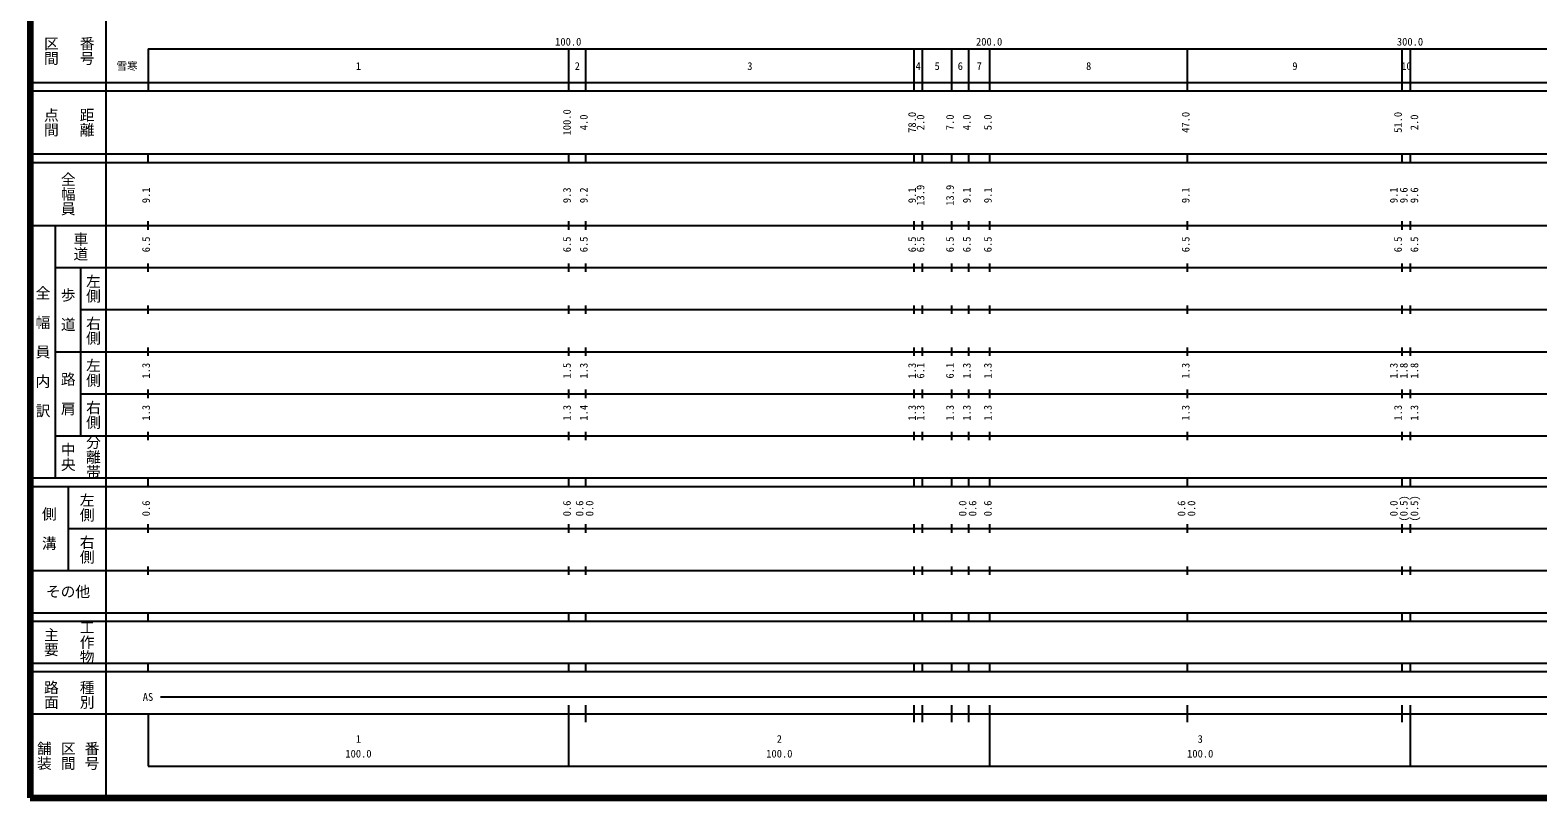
# Model space of a CAD drawing. Units: millimetres on the paper, enlarged 1000 times. Extents: x 40000 to 680000, y 20000 to 380000.
# Drawn here: x 40000 to 398218, y 20000 to 202409 of the extents above; entities that cross this region are included whole.
import ezdxf
from ezdxf.enums import TextEntityAlignment as Align

# ---------------------------------------------------------------- set-up
doc = ezdxf.new("R2010")
doc.units = ezdxf.units.MM
doc.header["$LTSCALE"] = 1000
doc.layers.add('M-TTL', color=2, linetype='Continuous', lineweight=140)
doc.layers.add('M-TTL-BAND', color=7, linetype='Continuous', lineweight=25)
doc.styles.add('@ＭＳ ゴシック', font='')
doc.styles.add('ＭＳ ゴシック', font='')
doc.styles.get('@ＭＳ ゴシック').set_extended_font_data('@MS Gothic')
doc.styles.get('ＭＳ ゴシック').set_extended_font_data('MS Gothic')

msp = doc.modelspace()

# ---------------------------------------------------------------- linework, layer by layer
at = {"layer": 'M-TTL'}
for p, q in [((40000, 380000), (40000, 20000)), ((40000, 20000), (680000, 20000))]:
    msp.add_line(p, q, dxfattribs=at)
at = {"layer": 'M-TTL-BAND'}
for p, q in [((58000, 370000), (58000, 20000)), ((68000, 198000), (579000, 198000)), ((68000, 198000), (68000, 188000)), ((168000, 188000), (168000, 198000)), ((172000, 188000), (172000, 198000)), ((250000, 188000), (250000, 198000)), ((252000, 188000), (252000, 198000)), ((259000, 188000), (259000, 198000)), ((263000, 188000), (263000, 198000)), ((268000, 188000), (268000, 198000)), ((315000, 188000), (315000, 198000)), ((366000, 188000), (366000, 198000)), ((368000, 188000), (368000, 198000)), ((40000, 190000), (579000, 190000)), ((40000, 188000), (579000, 188000)), ((40000, 173000), (579000, 173000)), ((68000, 171000), (68000, 173000)), ((168000, 171000), (168000, 173000)), ((172000, 171000), (172000, 173000)), ((250000, 171000), (250000, 173000)), ((252000, 171000), (252000, 173000)), ((259000, 171000), (259000, 173000)), ((263000, 171000), (263000, 173000)), ((268000, 171000), (268000, 173000)), ((315000, 171000), (315000, 173000)), ((366000, 171000), (366000, 173000)), ((368000, 171000), (368000, 173000)), ((40000, 171000), (579000, 171000)), ((40000, 156000), (579000, 156000)), ((46000, 96000), (46000, 156000)), ((68000, 155000), (68000, 157000)), ((168000, 155000), (168000, 157000)), ((172000, 155000), (172000, 157000)), ((250000, 155000), (250000, 157000)), ((252000, 155000), (252000, 157000)), ((259000, 155000), (259000, 157000)), ((263000, 155000), (263000, 157000)), ((268000, 155000), (268000, 157000)), ((315000, 155000), (315000, 157000)), ((366000, 155000), (366000, 157000)), ((368000, 155000), (368000, 157000)), ((68000, 145000), (68000, 147000)), ((168000, 145000), (168000, 147000)), ((172000, 145000), (172000, 147000)), ((250000, 145000), (250000, 147000)), ((252000, 145000), (252000, 147000)), ((259000, 145000), (259000, 147000)), ((263000, 145000), (263000, 147000)), ((268000, 145000), (268000, 147000)), ((315000, 145000), (315000, 147000)), ((366000, 145000), (366000, 147000)), ((368000, 145000), (368000, 147000)), ((46000, 146000), (579000, 146000)), ((52000, 146000), (52000, 106000)), ((68000, 135000), (68000, 137000)), ((168000, 135000), (168000, 137000)), ((172000, 135000), (172000, 137000)), ((250000, 135000), (250000, 137000)), ((252000, 135000), (252000, 137000)), ((259000, 135000), (259000, 137000)), ((263000, 135000), (263000, 137000)), ((268000, 135000), (268000, 137000)), ((315000, 135000), (315000, 137000)), ((366000, 135000), (366000, 137000)), ((368000, 135000), (368000, 137000)), ((52000, 136000), (579000, 136000)), ((46000, 126000), (579000, 126000)), ((68000, 125000), (68000, 127000)), ((168000, 125000), (168000, 127000)), ((172000, 125000), (172000, 127000)), ((250000, 125000), (250000, 127000)), ((252000, 125000), (252000, 127000)), ((259000, 125000), (259000, 127000)), ((263000, 125000), (263000, 127000)), ((268000, 125000), (268000, 127000)), ((315000, 125000), (315000, 127000)), ((366000, 125000), (366000, 127000)), ((368000, 125000), (368000, 127000)), ((52000, 116000), (579000, 116000)), ((68000, 115000), (68000, 117000)), ((168000, 115000), (168000, 117000)), ((172000, 115000), (172000, 117000)), ((250000, 115000), (250000, 117000)), ((252000, 115000), (252000, 117000)), ((259000, 115000), (259000, 117000)), ((263000, 115000), (263000, 117000)), ((268000, 115000), (268000, 117000)), ((315000, 115000), (315000, 117000)), ((366000, 115000), (366000, 117000)), ((368000, 115000), (368000, 117000)), ((46000, 106000), (579000, 106000)), ((68000, 105000), (68000, 107000)), ((168000, 105000), (168000, 107000)), ((172000, 105000), (172000, 107000)), ((250000, 105000), (250000, 107000)), ((252000, 105000), (252000, 107000)), ((259000, 105000), (259000, 107000)), ((263000, 105000), (263000, 107000)), ((268000, 105000), (268000, 107000)), ((315000, 105000), (315000, 107000)), ((366000, 105000), (366000, 107000)), ((368000, 105000), (368000, 107000)), ((40000, 96000), (579000, 96000)), ((40000, 94000), (579000, 94000)), ((49000, 94000), (49000, 74000)), ((68000, 94000), (68000, 96000)), ((168000, 94000), (168000, 96000)), ((172000, 94000), (172000, 96000)), ((250000, 94000), (250000, 96000)), ((252000, 94000), (252000, 96000)), ((259000, 94000), (259000, 96000)), ((263000, 94000), (263000, 96000)), ((268000, 94000), (268000, 96000)), ((315000, 94000), (315000, 96000)), ((366000, 94000), (366000, 96000)), ((368000, 94000), (368000, 96000)), ((49000, 84000), (579000, 84000)), ((68000, 83000), (68000, 85000)), ((168000, 83000), (168000, 85000)), ((172000, 83000), (172000, 85000)), ((250000, 83000), (250000, 85000)), ((252000, 83000), (252000, 85000)), ((259000, 83000), (259000, 85000)), ((263000, 83000), (263000, 85000)), ((268000, 83000), (268000, 85000)), ((315000, 83000), (315000, 85000)), ((366000, 83000), (366000, 85000)), ((368000, 83000), (368000, 85000)), ((40000, 74000), (579000, 74000)), ((68000, 73000), (68000, 75000)), ((168000, 73000), (168000, 75000)), ((172000, 73000), (172000, 75000)), ((250000, 73000), (250000, 75000)), ((252000, 73000), (252000, 75000)), ((259000, 73000), (259000, 75000)), ((263000, 73000), (263000, 75000)), ((268000, 73000), (268000, 75000)), ((315000, 73000), (315000, 75000)), ((366000, 73000), (366000, 75000)), ((368000, 73000), (368000, 75000)), ((40000, 64000), (579000, 64000)), ((40000, 62000), (579000, 62000)), ((68000, 62000), (68000, 64000)), ((168000, 62000), (168000, 64000)), ((172000, 62000), (172000, 64000)), ((250000, 62000), (250000, 64000)), ((252000, 62000), (252000, 64000)), ((259000, 62000), (259000, 64000)), ((263000, 62000), (263000, 64000)), ((268000, 62000), (268000, 64000)), ((315000, 62000), (315000, 64000)), ((366000, 62000), (366000, 64000)), ((368000, 62000), (368000, 64000)), ((40000, 52000), (579000, 52000)), ((68000, 50000), (68000, 52000)), ((168000, 50000), (168000, 52000)), ((172000, 50000), (172000, 52000)), ((250000, 50000), (250000, 52000)), ((252000, 50000), (252000, 52000)), ((259000, 50000), (259000, 52000)), ((263000, 50000), (263000, 52000)), ((268000, 50000), (268000, 52000)), ((315000, 50000), (315000, 52000)), ((366000, 50000), (366000, 52000)), ((368000, 50000), (368000, 52000)), ((40000, 50000), (579000, 50000)), ((71000, 44000), (565000, 44000)), ((40000, 40000), (579000, 40000)), ((68000, 40000), (68000, 27500)), ((168000, 27500), (168000, 42000)), ((172000, 38000), (172000, 42000)), ((250000, 38000), (250000, 42000)), ((252000, 38000), (252000, 42000)), ((259000, 38000), (259000, 42000)), ((263000, 38000), (263000, 42000)), ((268000, 27500), (268000, 42000)), ((315000, 38000), (315000, 42000)), ((366000, 38000), (366000, 42000)), ((368000, 27500), (368000, 42000)), ((68000, 27500), (579000, 27500))]:
    msp.add_line(p, q, dxfattribs=at)

# ---------------------------------------------------------------- texts
at = {"layer": 'M-TTL-BAND', "style": '@ＭＳ ゴシック'}
for s, p in [('区間', (45000, 197500)), ('番号', (53500, 197500)), ('点間', (45000, 180500)), ('距離', (53500, 180500)), ('全幅員', (49000, 163500)), ('車道', (52000, 151000)), ('左側', (55000, 141000)), ('全\u3000幅\u3000員\u3000内\u3000訳', (43000, 126000)), ('歩\u3000道', (49000, 136000)), ('右側', (55000, 131000)), ('左側', (55000, 121000)), ('路\u3000肩', (49000, 116000)), ('右側', (55000, 111000)), ('中央', (49000, 101000)), ('分離帯', (55000, 101000)), ('左側', (53500, 89000)), ('側\u3000溝', (44500, 84000)), ('右側', (53500, 79000)), ('工作物', (53500, 57000)), ('主要', (45000, 57000)), ('路面', (45000, 44500)), ('種別', (53500, 44500)), ('舗装', (43333, 30000)), ('区間', (49000, 30000)), ('番号', (54667, 30000))]:
    msp.add_text(s, height=2566, rotation=270, dxfattribs=at).set_placement(p, align=Align.MIDDLE_CENTER)
at = {"layer": 'M-TTL-BAND', "style": 'ＭＳ ゴシック'}
for s, p in [('100.0', (167844, 198195)), ('200.0', (267844, 198195)), ('300.0', (367844, 198195)), ('雪寒', (63024, 192405)), ('1', (118000, 192405)), ('2', (170000, 192405)), ('3', (211000, 192405)), ('4', (251000, 192405)), ('5', (255500, 192405)), ('6', (261000, 192405)), ('7', (265500, 192405)), ('8', (291500, 192405)), ('9', (340500, 192405)), ('10', (367000, 192405)), ('AS', (68000, 42500)), ('1', (118000, 32523)), ('2', (218000, 32523)), ('3', (318000, 32523)), ('100.0', (118000, 29033)), ('100.0', (218000, 29033)), ('100.0', (318000, 29033))]:
    msp.add_text(s, height=1833, dxfattribs=at).set_placement(p, align=Align.BOTTOM_CENTER)
for s, p in [('100.0', (169000, 180500)), ('78.0', (251000, 180500)), ('47.0', (316000, 180500)), ('51.0', (366449, 180500)), ('4.0', (173000, 180500)), ('2.0', (253000, 180500)), ('7.0', (260000, 180500)), ('4.0', (264000, 180500)), ('5.0', (269000, 180500)), ('2.0', (370342, 180500)), ('9.1', (69000, 163174)), ('9.3', (169000, 163174)), ('9.2', (173000, 163174)), ('9.1', (251000, 163174)), ('13.9', (253000, 163174)), ('13.9', (260000, 163174)), ('9.1', (264000, 163174)), ('9.1', (269000, 163174)), ('9.1', (316000, 163174)), ('9.1', (365449, 163174)), ('9.6', (367819, 163174)), ('9.6', (370342, 163174)), ('6.5', (69000, 151500)), ('6.5', (169000, 151500)), ('6.5', (173000, 151500)), ('6.5', (251000, 151500)), ('6.5', (253000, 151500)), ('6.5', (260000, 151500)), ('6.5', (264000, 151500)), ('6.5', (269000, 151500)), ('6.5', (316000, 151500)), ('6.5', (366449, 151500)), ('6.5', (370342, 151500)), ('1.3', (69000, 121500)), ('1.5', (169000, 121500)), ('1.3', (173000, 121500)), ('1.3', (251000, 121500)), ('6.1', (253000, 121500)), ('6.1', (260000, 121500)), ('1.3', (264000, 121500)), ('1.3', (269000, 121500)), ('1.3', (316000, 121500)), ('1.3', (365449, 121500)), ('1.8', (367819, 121500)), ('1.8', (370342, 121500)), ('1.3', (69000, 111500)), ('1.3', (169000, 111500)), ('1.4', (173000, 111500)), ('1.3', (251000, 111500)), ('1.3', (253000, 111500)), ('1.3', (260000, 111500)), ('1.3', (264000, 111500)), ('1.3', (269000, 111500)), ('1.3', (316000, 111500)), ('1.3', (366449, 111500)), ('1.3', (370342, 111500)), ('0.6', (69000, 88764)), ('0.6', (169000, 88764)), ('0.6', (172000, 88764)), ('0.0', (174370, 88764)), ('0.0', (263000, 88764)), ('0.6', (265370, 88764)), ('0.6', (269000, 88764)), ('0.6', (315000, 88764)), ('0.0', (317370, 88764)), ('0.0', (365449, 88764)), ('(0.5)', (367819, 88764)), ('(0.5)', (370342, 88764))]:
    msp.add_text(s, height=1833, rotation=90, dxfattribs=at).set_placement(p, align=Align.BOTTOM_CENTER)
msp.add_text('その他', height=2566, dxfattribs=at).set_placement((49000, 69000), align=Align.MIDDLE_CENTER)

doc.saveas('drawing.dxf')
